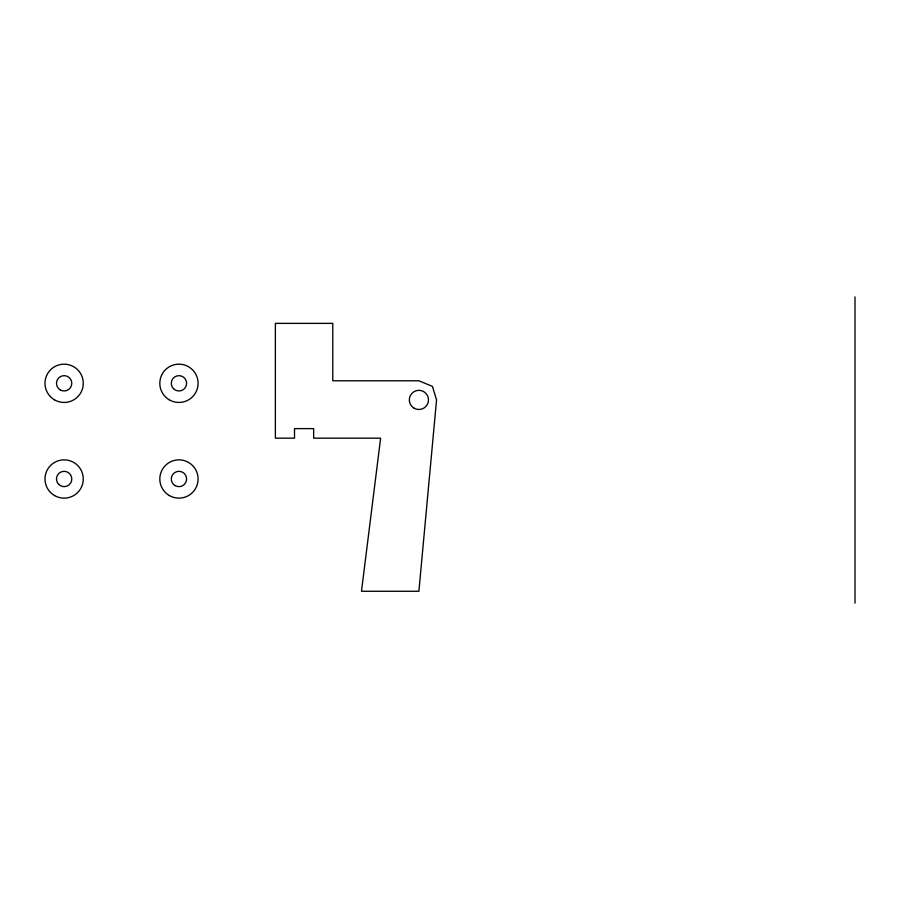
<?xml version="1.0" encoding="UTF-8"?>
<svg xmlns="http://www.w3.org/2000/svg" width="900" height="900" viewBox="0 0 900 900"><rect width="100%" height="100%" fill="white"/><g stroke="black" fill="none" stroke-linecap="round" stroke-linejoin="round"><path stroke-width="1.35" d="M855 296.91L855 603.09M436.556 399.904L418.894 591.266L361.485 591.266L380.621 438.176L313.65 438.176L313.65 428.614L294.514 428.614L294.514 438.176L275.377 438.176L275.377 323.37L332.786 323.37L332.786 380.779L418.894 380.779L432.428 386.381L436.556 399.904M414.113 408.195A9.562 9.562 0 0 0 428.468 399.904A9.562 9.562 0 0 0 414.113 391.624A9.562 9.562 0 0 0 414.113 408.195M173.542 388.721A7.65 7.65 0 0 0 186.345 385.29A7.65 7.65 0 0 0 176.974 375.919A7.65 7.65 0 0 0 173.542 388.721M169.38 399.881A19.136 19.136 0 0 0 198.09 383.31A19.136 19.136 0 0 0 169.38 366.739A19.136 19.136 0 0 0 169.38 399.881M60.311 389.936A7.65 7.65 0 0 0 71.786 383.31A7.65 7.65 0 0 0 60.311 376.684A7.65 7.65 0 0 0 60.311 389.936M54.562 399.881A19.136 19.136 0 0 0 83.272 383.31A19.136 19.136 0 0 0 54.562 366.739A19.136 19.136 0 0 0 54.562 399.881M58.725 484.402A7.65 7.65 0 0 0 71.528 480.971A7.65 7.65 0 0 0 62.156 471.589A7.65 7.65 0 0 0 58.725 484.402M169.38 495.562A19.136 19.136 0 0 0 198.09 478.991A19.136 19.136 0 0 0 169.38 462.42A19.136 19.136 0 0 0 169.38 495.562M54.562 495.562A19.136 19.136 0 0 0 83.272 478.991A19.136 19.136 0 0 0 54.562 462.42A19.136 19.136 0 0 0 54.562 495.562M175.129 485.618A7.65 7.65 0 0 0 186.604 478.991A7.65 7.65 0 0 0 175.129 472.354A7.65 7.65 0 0 0 175.129 485.618"/></g></svg>
